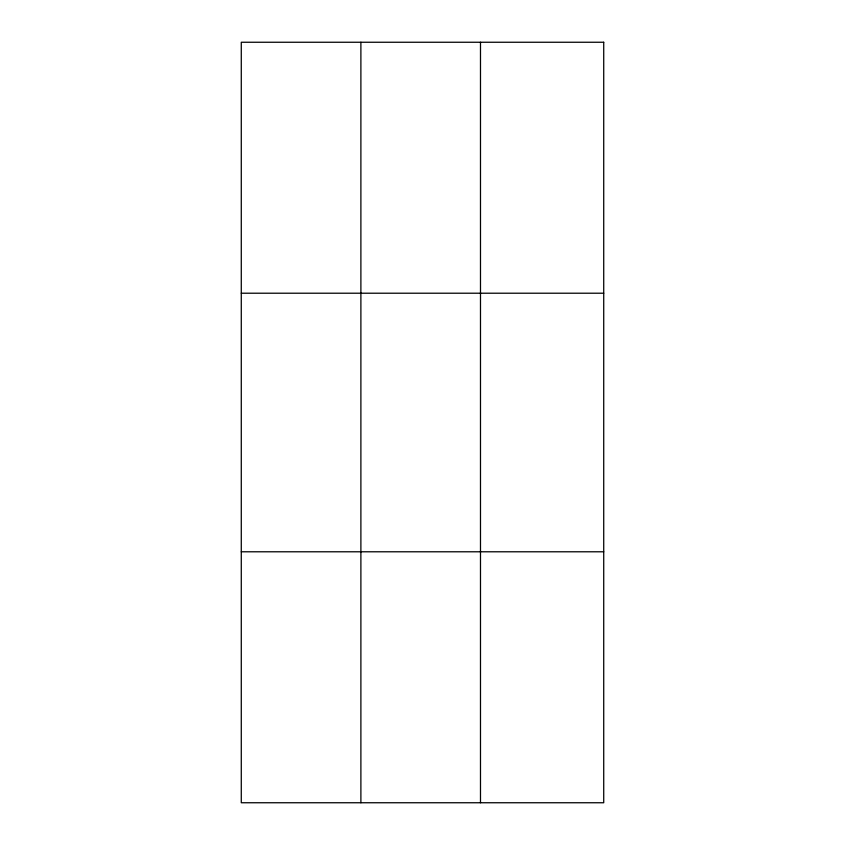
<?xml version="1.0" encoding="UTF-8"?>
<svg xmlns="http://www.w3.org/2000/svg" width="845" height="845" viewBox="0 0 845 845"><rect width="100%" height="100%" fill="white"/><g stroke="black" fill="none" stroke-linecap="round" stroke-linejoin="round"><path stroke-width="1.27" d="M360.889 802.75L360.889 42.25M480.488 802.75L480.488 42.25M241.279 293.215L603.721 293.215M241.279 551.785L603.721 551.785M603.721 42.25L603.721 802.75L241.279 802.75L241.279 42.25L603.721 42.25"/></g></svg>
